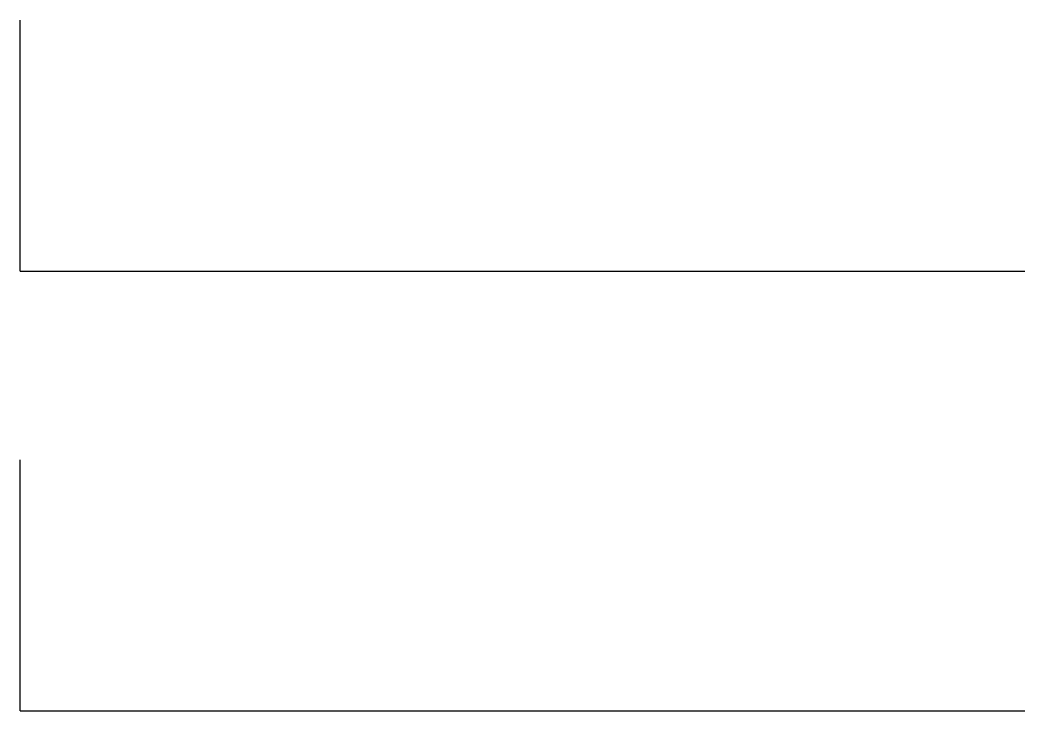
# Model space of a CAD drawing. Units: millimetres at full size, sheet at 1:100. Extents: x -15551 to 8939, y -3490 to 13347.
import ezdxf

# ---------------------------------------------------------------- set-up
doc = ezdxf.new("R2010")
doc.units = ezdxf.units.MM
doc.header["$LTSCALE"] = 100
doc.layers.add('0-0', color=7, linetype='Continuous')

msp = doc.modelspace()

# ---------------------------------------------------------------- linework, layer by layer
at = {"layer": '0-0'}
for p, q in [((-15551, 7224.5), (-15551, 13346.9)), ((-15551, 7224.5), (8938.8, 7224.5)), ((-15551, -3489.8), (-15551, 2632.7)), ((-15551, -3489.8), (8938.8, -3489.8))]:
    msp.add_line(p, q, dxfattribs=at)

doc.saveas('drawing.dxf')
